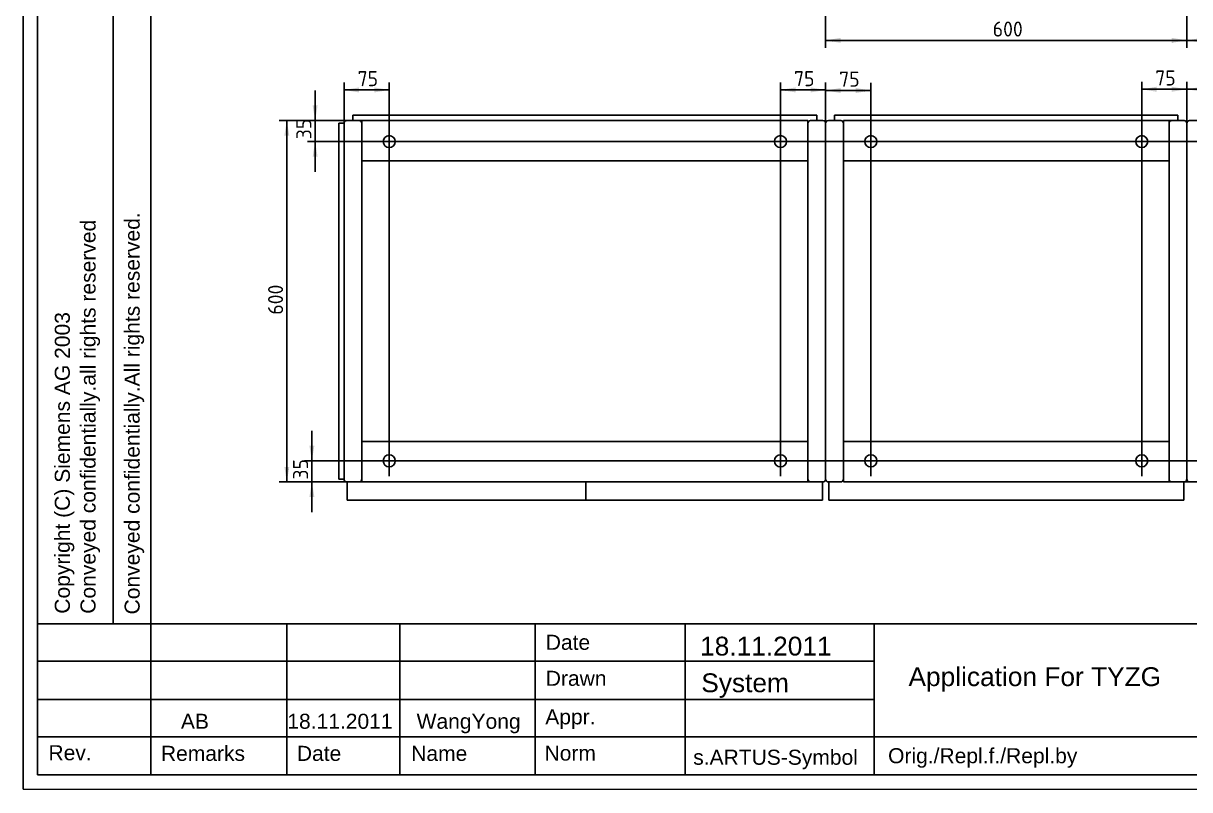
# Model space of a CAD drawing. Header units: inches. Extents: x 0 to 420, y 0 to 297.
# Drawn here: x 0.5 to 155.5, y 0.4 to 102.1 of the extents above; entities that cross this region are included whole.
import ezdxf
from ezdxf.enums import TextEntityAlignment as Align
from ezdxf.lldxf.tags import DXFTag

# ---------------------------------------------------------------- set-up
doc = ezdxf.new("R2010")
doc.units = ezdxf.units.IN
doc.layers.add('Default', color=7, linetype='Continuous')
doc.layers.add('DV1_Default', color=7, linetype='Continuous')
doc.styles.add('SEACAD_arial_ttf', font='arial.ttf', dxfattribs={"height": 0.2})
doc.styles.add('SEACAD_seiso_ttf', font='seiso.ttf', dxfattribs={"height": 2})
tags = doc.linetypes.add('CENTER2', pattern=[1.125, 0.75, -0.125, 0.125, -0.125]).pattern_tags.tags
tags[10:11] = [DXFTag(74, 4), DXFTag(75, 0), DXFTag(340, '0'), DXFTag(46, 0.0), DXFTag(50, 0.0), DXFTag(44, 0.0), DXFTag(45, 0.0)]
tags[8:9] = [DXFTag(74, 4), DXFTag(75, 0), DXFTag(340, '0'), DXFTag(46, 0.0), DXFTag(50, 0.0), DXFTag(44, 0.0), DXFTag(45, 0.0)]
tags[6:7] = [DXFTag(74, 4), DXFTag(75, 0), DXFTag(340, '0'), DXFTag(46, 0.0), DXFTag(50, 0.0), DXFTag(44, 0.0), DXFTag(45, 0.0)]
tags[4:5] = [DXFTag(74, 4), DXFTag(75, 0), DXFTag(340, '0'), DXFTag(46, 0.0), DXFTag(50, 0.0), DXFTag(44, 0.0), DXFTag(45, 0.0)]
doc.dimstyles.new('ISO', dxfattribs={"dimtxt": 2, "dimasz": 2, "dimexe": 1, "dimexo": 0, "dimgap": 1, "dimtad": 1, "dimlfac": 12.5, "dimtxsty": 'SEACAD_seiso_ttf', "dimblk1": '_SE_FILLED', "dimblk2": '_SE_FILLED', "dimsah": 1, "dimcen": 1, "dimclrd": 7, "dimclre": 7, "dimclrt": 7, "dimadec": 0, "dimazin": 0, "dimtfac": 1, "dimtmove": 0, "dimatfit": 3, "dimfxl": 1, "dimtolj": 1, "dimarcsym": 0})

# ---------------------------------------------------------------- blocks, each defined once
blk = doc.blocks.new('SE')
at = {"layer": 'DV1_Default', "color": 7, "linetype": 'Continuous', "ltscale": 25.4}
for p, q in [((44.29, 89.24), (44.29, 89.96)), ((44.29, 89.96), (105.93, 89.96)), ((105.93, 89.24), (105.93, 89.96)), ((108.29, 89.24), (108.29, 89.96)), ((108.29, 89.96), (153.93, 89.96)), ((153.93, 89.24), (153.93, 89.96)), ((43.11, 88.88), (42.39, 88.88)), ((42.39, 88.88), (42.39, 41.6)), ((43.11, 88.88), (43.11, 85.87)), ((43.11, 88.88), (43.11, 41.6)), ((43.11, 41.6), (43.11, 88.88)), ((43.11, 88.88), (43.11, 85.87)), ((43.11, 41.6), (43.11, 88.88)), ((43.11, 88.88), (43.11, 85.87)), ((43.11, 88.88), (43.11, 41.6)), ((43.47, 89.24), (45.11, 89.24)), ((43.47, 89.24), (45.11, 89.24)), ((45.47, 89.24), (45.47, 41.24)), ((45.47, 89.24), (104.75, 89.24)), ((104.75, 89.24), (104.75, 88.88)), ((104.75, 88.88), (104.75, 84.24)), ((106.75, 89.24), (105.11, 89.24)), ((106.75, 89.24), (105.11, 89.24)), ((107.11, 41.6), (107.11, 88.88)), ((107.11, 88.88), (107.11, 85.87)), ((107.11, 88.88), (107.11, 41.6)), ((107.11, 88.88), (107.11, 85.87)), ((107.11, 88.88), (107.11, 41.6)), ((107.11, 41.6), (107.11, 88.88)), ((107.11, 88.88), (107.11, 85.87)), ((107.11, 88.88), (107.11, 41.6)), ((107.47, 89.24), (109.11, 89.24)), ((107.47, 89.24), (109.11, 89.24)), ((109.47, 89.24), (109.47, 41.24)), ((109.47, 89.24), (154.75, 89.24)), ((152.75, 89.24), (152.75, 88.88)), ((152.75, 88.88), (152.75, 84.24)), ((154.75, 89.24), (153.11, 89.24)), ((154.75, 89.24), (153.11, 89.24)), ((155.11, 88.88), (155.11, 85.87)), ((155.11, 88.88), (155.11, 41.6)), ((155.11, 41.6), (155.11, 88.88)), ((155.11, 88.88), (155.11, 85.87)), ((155.11, 41.6), (155.11, 88.88)), ((155.11, 88.88), (155.11, 85.87)), ((155.11, 88.88), (155.11, 41.6)), ((155.47, 89.24), (157.11, 89.24)), ((155.47, 89.24), (157.11, 89.24)), ((104.75, 83.88), (45.47, 83.88)), ((104.75, 84.24), (104.75, 83.88)), ((104.75, 83.88), (104.75, 46.6)), ((152.75, 83.88), (109.47, 83.88)), ((152.75, 84.24), (152.75, 83.88)), ((152.75, 83.88), (152.75, 46.6)), ((104.75, 46.6), (45.47, 46.6)), ((80.1, 46.6), (104.75, 46.6)), ((104.75, 46.24), (104.75, 46.6)), ((152.75, 46.6), (109.47, 46.6)), ((144.1, 46.6), (152.75, 46.6)), ((152.75, 46.24), (152.75, 46.6)), ((104.75, 41.6), (104.75, 46.24)), ((152.75, 41.6), (152.75, 46.24)), ((43.11, 41.6), (43.11, 44.61)), ((43.11, 41.6), (43.11, 44.61)), ((107.11, 41.6), (107.11, 44.61)), ((107.11, 41.6), (107.11, 44.61)), ((155.11, 41.6), (155.11, 44.61)), ((155.11, 41.6), (155.11, 44.61)), ((43.11, 41.6), (42.39, 41.6)), ((43.47, 41.24), (45.11, 41.24)), ((43.47, 41.24), (45.11, 41.24)), ((43.51, 41.24), (43.51, 38.84)), ((104.98, 41.24), (45.47, 41.24)), ((75.22, 41.24), (75.22, 38.84)), ((100.69, 41.24), (106.71, 41.24)), ((104.75, 41.24), (104.75, 41.6)), ((106.75, 41.24), (105.11, 41.24)), ((106.75, 41.24), (105.11, 41.24)), ((106.71, 41.24), (106.71, 38.84)), ((107.47, 41.24), (109.11, 41.24)), ((107.47, 41.24), (109.11, 41.24)), ((107.51, 41.24), (107.51, 38.84)), ((154.75, 41.24), (109.47, 41.24)), ((144.1, 41.24), (155.47, 41.24)), ((152.75, 41.24), (152.75, 41.6)), ((154.75, 41.24), (153.11, 41.24)), ((154.75, 41.24), (153.11, 41.24)), ((154.71, 41.24), (154.71, 38.84)), ((155.47, 41.24), (157.11, 41.24)), ((155.47, 41.24), (157.11, 41.24)), ((43.51, 38.84), (106.71, 38.84)), ((107.51, 38.84), (154.71, 38.84))]:
    blk.add_line(p, q, dxfattribs=at)
at = {"layer": 'DV1_Default', "color": 7, "linetype": 'CENTER2', "ltscale": 25.4}
for p, q in [((49.11, 88.26), (49.11, 41.99)), ((101.11, 88.26), (101.11, 41.99)), ((113.11, 88.26), (113.11, 41.99)), ((149.11, 88.26), (149.11, 41.99)), ((48.31, 86.44), (327.48, 86.44)), ((48.31, 44.04), (328.09, 44.04))]:
    blk.add_line(p, q, dxfattribs=at)
at = {"layer": 'DV1_Default', "color": 7, "linetype": 'Continuous', "ltscale": 25.4}
for centre in [(49.11, 86.44), (101.11, 86.44), (113.11, 86.44), (149.11, 86.44), (49.11, 44.04), (101.11, 44.04), (113.11, 44.04), (149.11, 44.04)]:
    blk.add_circle(centre, 0.8, dxfattribs=at)
for centre, start, end in [((43.47, 88.88), 90, 180), ((43.47, 88.88), 90, 180), ((45.11, 88.88), 0, 90), ((45.11, 88.88), 0, 90), ((105.11, 88.88), 90, 180), ((105.11, 88.88), 90, 180), ((106.75, 88.88), 0, 90), ((106.75, 88.88), 0, 90), ((107.47, 88.88), 90, 180), ((107.47, 88.88), 90, 180), ((109.11, 88.88), 0, 90), ((109.11, 88.88), 0, 90), ((153.11, 88.88), 90, 180), ((153.11, 88.88), 90, 180), ((154.75, 88.88), 0, 90), ((154.75, 88.88), 0, 90), ((155.47, 88.88), 90, 180), ((155.47, 88.88), 90, 180), ((43.47, 41.6), 180, 270), ((43.47, 41.6), 180, 270), ((45.11, 41.6), 270, 360), ((45.11, 41.6), 270, 360), ((105.11, 41.6), 180, 270), ((105.11, 41.6), 180, 270), ((106.75, 41.6), 270, 360), ((106.75, 41.6), 270, 360), ((107.47, 41.6), 180, 270), ((107.47, 41.6), 180, 270), ((109.11, 41.6), 270, 360), ((109.11, 41.6), 270, 360), ((153.11, 41.6), 180, 270), ((153.11, 41.6), 180, 270), ((154.75, 41.6), 270, 360), ((154.75, 41.6), 270, 360), ((155.47, 41.6), 180, 270), ((155.47, 41.6), 180, 270)]:
    blk.add_arc(centre, 0.36, start, end, dxfattribs=at)
blk = doc.blocks.new('DMBLK2')
at = {"layer": 'Default', "linetype": 'Continuous', "ltscale": 25.4}
for points in [[(109.11, 99.55), (109.11, 100.22), (107.11, 99.89)], [(153.11, 99.55), (155.11, 99.89), (153.11, 100.22)]]:
    blk.add_hatch(color=7, dxfattribs=at).paths.add_polyline_path(points)
at = {"layer": 'Default', "color": 7, "linetype": 'Continuous', "ltscale": 25.4}
for p, q in [((155.11, 108.3), (155.11, 98.89)), ((107.11, 105.29), (107.11, 98.89)), ((107.11, 99.89), (155.11, 99.89))]:
    blk.add_line(p, q, dxfattribs=at)
at = {"layer": 'Default', "color": 7, "linetype": 'Continuous', "lineweight": 13, "ltscale": 25.4, "const_width": 0.00015}
for points in [[(109.11, 99.55), (107.11, 99.89), (109.11, 100.22), (109.11, 99.55)], [(153.11, 99.55), (155.11, 99.89), (153.11, 100.22), (153.11, 99.55)]]:
    blk.add_lwpolyline(points, close=True, dxfattribs=at)
at = {"layer": 'Default', "color": 7, "linetype": 'Continuous', "ltscale": 25.4, "style": 'SEACAD_seiso_ttf'}
blk.add_text('600', height=2, dxfattribs=at).set_placement((129.31, 102.39), align=Align.TOP_LEFT)
blk = doc.blocks.new('_SE_FILLED')
blk.add_line((0, 0), (-1, 0))
blk.add_solid([(0, 0), (-1, -0.1665), (-1, 0.1665), (0, 0)])
blk = doc.blocks.new('DMBLK3')
at = {"layer": 'Default', "linetype": 'Continuous', "ltscale": 25.4}
for points in [[(157.11, 99.55), (157.11, 100.22), (155.11, 99.89)], [(201.11, 99.55), (203.11, 99.89), (201.11, 100.22)]]:
    blk.add_hatch(color=7, dxfattribs=at).paths.add_polyline_path(points)
at = {"layer": 'Default', "color": 7, "linetype": 'Continuous', "ltscale": 25.4}
for p, q in [((155.11, 108.3), (155.11, 98.89)), ((203.11, 105.29), (203.11, 98.89)), ((155.11, 99.89), (203.11, 99.89))]:
    blk.add_line(p, q, dxfattribs=at)
at = {"layer": 'Default', "color": 7, "linetype": 'Continuous', "lineweight": 13, "ltscale": 25.4, "const_width": 0.00015}
for points in [[(157.11, 99.55), (155.11, 99.89), (157.11, 100.22), (157.11, 99.55)], [(201.11, 99.55), (203.11, 99.89), (201.11, 100.22), (201.11, 99.55)]]:
    blk.add_lwpolyline(points, close=True, dxfattribs=at)
at = {"layer": 'Default', "color": 7, "linetype": 'Continuous', "ltscale": 25.4, "style": 'SEACAD_seiso_ttf'}
blk.add_text('600', height=2, dxfattribs=at).set_placement((177.31, 102.39), align=Align.TOP_LEFT)
blk = doc.blocks.new('DMBLK6')
at = {"layer": 'Default', "linetype": 'Continuous', "ltscale": 25.4}
for points in [[(109.11, 93.56), (107.11, 93.23), (109.11, 92.89)], [(111.11, 93.56), (111.11, 92.89), (113.11, 93.23)]]:
    blk.add_hatch(color=7, dxfattribs=at).paths.add_polyline_path(points)
at = {"layer": 'Default', "color": 7, "linetype": 'Continuous', "ltscale": 25.4}
for p, q in [((107.11, 88.88), (107.11, 94.23)), ((107.11, 93.23), (113.11, 93.23)), ((113.11, 86.44), (113.11, 94.23))]:
    blk.add_line(p, q, dxfattribs=at)
at = {"layer": 'Default', "color": 7, "linetype": 'Continuous', "lineweight": 13, "ltscale": 25.4, "const_width": 0.00015}
for points in [[(109.11, 93.56), (107.11, 93.23), (109.11, 92.89), (109.11, 93.56)], [(111.11, 93.56), (113.11, 93.23), (111.11, 92.89), (111.11, 93.56)]]:
    blk.add_lwpolyline(points, close=True, dxfattribs=at)
at = {"layer": 'Default', "color": 7, "linetype": 'Continuous', "ltscale": 25.4, "style": 'SEACAD_seiso_ttf'}
blk.add_text('75', height=2, dxfattribs=at).set_placement((108.9, 95.73), align=Align.TOP_LEFT)
blk = doc.blocks.new('DMBLK7')
at = {"layer": 'Default', "linetype": 'Continuous', "ltscale": 25.4}
for points in [[(151.11, 93.73), (149.11, 93.39), (151.11, 93.06)], [(153.11, 93.73), (153.11, 93.06), (155.11, 93.39)]]:
    blk.add_hatch(color=7, dxfattribs=at).paths.add_polyline_path(points)
at = {"layer": 'Default', "color": 7, "linetype": 'Continuous', "ltscale": 25.4}
for p, q in [((149.11, 86.44), (149.11, 94.39)), ((149.11, 93.39), (155.11, 93.39)), ((155.11, 88.88), (155.11, 94.39))]:
    blk.add_line(p, q, dxfattribs=at)
at = {"layer": 'Default', "color": 7, "linetype": 'Continuous', "lineweight": 13, "ltscale": 25.4, "const_width": 0.00015}
for points in [[(151.11, 93.73), (149.11, 93.39), (151.11, 93.06), (151.11, 93.73)], [(153.11, 93.73), (155.11, 93.39), (153.11, 93.06), (153.11, 93.73)]]:
    blk.add_lwpolyline(points, close=True, dxfattribs=at)
at = {"layer": 'Default', "color": 7, "linetype": 'Continuous', "ltscale": 25.4, "style": 'SEACAD_seiso_ttf'}
blk.add_text('75', height=2, dxfattribs=at).set_placement((150.9, 95.89), align=Align.TOP_LEFT)
blk = doc.blocks.new('DMBLK8')
at = {"layer": 'Default', "linetype": 'Continuous', "ltscale": 25.4}
for points in [[(157.11, 93.73), (155.11, 93.39), (157.11, 93.06)], [(159.11, 93.73), (159.11, 93.06), (161.11, 93.39)]]:
    blk.add_hatch(color=7, dxfattribs=at).paths.add_polyline_path(points)
at = {"layer": 'Default', "color": 7, "linetype": 'Continuous', "ltscale": 25.4}
for p, q in [((155.11, 88.88), (155.11, 94.39)), ((155.11, 93.39), (161.11, 93.39)), ((161.11, 86.44), (161.11, 94.39))]:
    blk.add_line(p, q, dxfattribs=at)
at = {"layer": 'Default', "color": 7, "linetype": 'Continuous', "lineweight": 13, "ltscale": 25.4, "const_width": 0.00015}
for points in [[(157.11, 93.73), (155.11, 93.39), (157.11, 93.06), (157.11, 93.73)], [(159.11, 93.73), (161.11, 93.39), (159.11, 93.06), (159.11, 93.73)]]:
    blk.add_lwpolyline(points, close=True, dxfattribs=at)
at = {"layer": 'Default', "color": 7, "linetype": 'Continuous', "ltscale": 25.4, "style": 'SEACAD_seiso_ttf'}
blk.add_text('75', height=2, dxfattribs=at).set_placement((156.9, 95.89), align=Align.TOP_LEFT)
blk = doc.blocks.new('DMBLK14')
at = {"layer": 'Default', "linetype": 'Continuous', "ltscale": 25.4}
for points in [[(45.11, 93.64), (43.11, 93.3), (45.11, 92.97)], [(47.11, 93.64), (47.11, 92.97), (49.11, 93.3)]]:
    blk.add_hatch(color=7, dxfattribs=at).paths.add_polyline_path(points)
at = {"layer": 'Default', "color": 7, "linetype": 'Continuous', "ltscale": 25.4}
for p, q in [((43.11, 88.88), (43.11, 94.3)), ((43.11, 93.3), (49.11, 93.3)), ((49.11, 86.44), (49.11, 94.3))]:
    blk.add_line(p, q, dxfattribs=at)
at = {"layer": 'Default', "color": 7, "linetype": 'Continuous', "lineweight": 13, "ltscale": 25.4, "const_width": 0.00015}
for points in [[(45.11, 93.64), (43.11, 93.3), (45.11, 92.97), (45.11, 93.64)], [(47.11, 93.64), (49.11, 93.3), (47.11, 92.97), (47.11, 93.64)]]:
    blk.add_lwpolyline(points, close=True, dxfattribs=at)
at = {"layer": 'Default', "color": 7, "linetype": 'Continuous', "ltscale": 25.4, "style": 'SEACAD_seiso_ttf'}
blk.add_text('75', height=2, dxfattribs=at).set_placement((44.9, 95.8), align=Align.TOP_LEFT)
blk = doc.blocks.new('DMBLK15')
at = {"layer": 'Default', "linetype": 'Continuous', "ltscale": 25.4}
for points in [[(103.11, 93.64), (101.11, 93.3), (103.11, 92.97)], [(105.11, 93.64), (105.11, 92.97), (107.11, 93.3)]]:
    blk.add_hatch(color=7, dxfattribs=at).paths.add_polyline_path(points)
at = {"layer": 'Default', "color": 7, "linetype": 'Continuous', "ltscale": 25.4}
for p, q in [((101.11, 86.44), (101.11, 94.3)), ((101.11, 93.3), (107.11, 93.3)), ((107.11, 88.88), (107.11, 94.3))]:
    blk.add_line(p, q, dxfattribs=at)
at = {"layer": 'Default', "color": 7, "linetype": 'Continuous', "lineweight": 13, "ltscale": 25.4, "const_width": 0.00015}
for points in [[(103.11, 93.64), (101.11, 93.3), (103.11, 92.97), (103.11, 93.64)], [(105.11, 93.64), (107.11, 93.3), (105.11, 92.97), (105.11, 93.64)]]:
    blk.add_lwpolyline(points, close=True, dxfattribs=at)
at = {"layer": 'Default', "color": 7, "linetype": 'Continuous', "ltscale": 25.4, "style": 'SEACAD_seiso_ttf'}
blk.add_text('75', height=2, dxfattribs=at).set_placement((102.9, 95.8), align=Align.TOP_LEFT)
blk = doc.blocks.new('DMBLK16')
at = {"layer": 'Default', "linetype": 'Continuous', "ltscale": 25.4}
for points in [[(35.17, 87.24), (35.83, 87.24), (35.5, 89.24)], [(35.17, 43.24), (35.5, 41.24), (35.83, 43.24)]]:
    blk.add_hatch(color=7, dxfattribs=at).paths.add_polyline_path(points)
at = {"layer": 'Default', "color": 7, "linetype": 'Continuous', "ltscale": 25.4}
for p, q in [((44.29, 89.24), (34.5, 89.24)), ((35.5, 89.24), (35.5, 41.24)), ((44.29, 41.24), (34.5, 41.24))]:
    blk.add_line(p, q, dxfattribs=at)
at = {"layer": 'Default', "color": 7, "linetype": 'Continuous', "lineweight": 13, "ltscale": 25.4, "const_width": 0.00015}
for points in [[(35.17, 87.24), (35.5, 89.24), (35.83, 87.24), (35.17, 87.24)], [(35.17, 43.24), (35.5, 41.24), (35.83, 43.24), (35.17, 43.24)]]:
    blk.add_lwpolyline(points, close=True, dxfattribs=at)
at = {"layer": 'Default', "color": 7, "linetype": 'Continuous', "ltscale": 25.4, "style": 'SEACAD_seiso_ttf'}
blk.add_text('600', height=2, rotation=90, dxfattribs=at).set_placement((33, 63.45), align=Align.TOP_LEFT)
blk = doc.blocks.new('DMBLK17')
at = {"layer": 'Default', "linetype": 'Continuous', "ltscale": 25.4}
for points in [[(38.93, 91.24), (39.26, 89.24), (39.59, 91.24)], [(38.93, 84.44), (39.59, 84.44), (39.26, 86.44)]]:
    blk.add_hatch(color=7, dxfattribs=at).paths.add_polyline_path(points)
at = {"layer": 'Default', "color": 7, "linetype": 'Continuous', "ltscale": 25.4}
for p, q in [((39.26, 93.24), (39.26, 82.44)), ((45.47, 89.24), (38.26, 89.24)), ((49.11, 86.44), (38.26, 86.44))]:
    blk.add_line(p, q, dxfattribs=at)
at = {"layer": 'Default', "color": 7, "linetype": 'Continuous', "lineweight": 13, "ltscale": 25.4, "const_width": 0.00015}
for points in [[(38.93, 91.24), (39.26, 89.24), (39.59, 91.24), (38.93, 91.24)], [(38.93, 84.44), (39.26, 86.44), (39.59, 84.44), (38.93, 84.44)]]:
    blk.add_lwpolyline(points, close=True, dxfattribs=at)
at = {"layer": 'Default', "color": 7, "linetype": 'Continuous', "ltscale": 25.4, "style": 'SEACAD_seiso_ttf'}
blk.add_text('35', height=2, rotation=90, dxfattribs=at).set_placement((36.76, 86.75), align=Align.TOP_LEFT)
blk = doc.blocks.new('DMBLK18')
at = {"layer": 'Default', "linetype": 'Continuous', "ltscale": 25.4}
for points in [[(38.5, 46.04), (38.83, 44.04), (39.16, 46.04)], [(38.5, 39.24), (39.16, 39.24), (38.83, 41.24)]]:
    blk.add_hatch(color=7, dxfattribs=at).paths.add_polyline_path(points)
at = {"layer": 'Default', "color": 7, "linetype": 'Continuous', "ltscale": 25.4}
for p, q in [((38.83, 48.04), (38.83, 37.24)), ((49.11, 44.04), (37.83, 44.04)), ((45.47, 41.24), (37.83, 41.24))]:
    blk.add_line(p, q, dxfattribs=at)
at = {"layer": 'Default', "color": 7, "linetype": 'Continuous', "lineweight": 13, "ltscale": 25.4, "const_width": 0.00015}
for points in [[(38.5, 46.04), (38.83, 44.04), (39.16, 46.04), (38.5, 46.04)], [(38.5, 39.24), (38.83, 41.24), (39.16, 39.24), (38.5, 39.24)]]:
    blk.add_lwpolyline(points, close=True, dxfattribs=at)
at = {"layer": 'Default', "color": 7, "linetype": 'Continuous', "ltscale": 25.4, "style": 'SEACAD_seiso_ttf'}
blk.add_text('35', height=2, rotation=90, dxfattribs=at).set_placement((36.33, 41.55), align=Align.TOP_LEFT)

msp = doc.modelspace()

# ---------------------------------------------------------------- linework, layer by layer
at = {"layer": 'Default', "color": 7, "linetype": 'Continuous', "ltscale": 25.4}
for p, q in [((0.47937, 0.42259), (0.47937, 297.36635)), ((2.35369, 2.33873), (2.35369, 295.36794)), ((12.41855, 22.37803), (12.41855, 295.36794)), ((17.40532, 295.36794), (17.40532, 2.28877)), ((2.35369, 22.37803), (418.37148, 22.37803)), ((35.52068, 22.37803), (35.52068, 2.33873)), ((50.49896, 22.37803), (50.49896, 2.33873)), ((68.50038, 22.37803), (68.50038, 2.33873)), ((88.42562, 22.37803), (88.42562, 2.33873)), ((113.57264, 22.37803), (113.57264, 2.33873)), ((2.35369, 17.4292), (113.57264, 17.4292)), ((2.35369, 12.34483), (113.57264, 12.34483)), ((2.35369, 7.39788), (175.54699, 7.39788)), ((2.35369, 2.33873), (418.38159, 2.33873)), ((420.37585, 0.37054), (0.47937, 0.42259))]:
    msp.add_line(p, q, dxfattribs=at)

# ---------------------------------------------------------------- block references
at = {"layer": 'Default'}
msp.add_blockref('SE', (0, 0), dxfattribs=at)

# ---------------------------------------------------------------- texts
at = {"layer": 'Default', "color": 7, "linetype": 'Continuous', "ltscale": 25.4, "style": 'SEACAD_arial_ttf'}
for s, p in [('Conveyed confidentially.All rights reserved.', (13.93961, 23.64091)), ('Conveyed confidentially.all rights reserved', (8.07899, 23.73036)), ('Copyright (C) Siemens AG 2003', (4.6603, 23.73858))]:
    msp.add_text(s, height=2, rotation=90, dxfattribs=at).set_placement(p, align=Align.TOP_LEFT)
for s, height, p in [('Date', 2, (69.91228, 20.94164)), ('18.11.2011', 2.5, (90.41903, 20.68386)), ('Drawn', 2, (69.91228, 16.15984)), ('System', 2.5, (90.58137, 15.81365)), ('Application For TYZG', 2.5, (118.11925, 16.62615)), ('Appr.', 2, (69.8454, 11.04363)), ('AB', 2, (21.42004, 10.45307)), ('18.11.2011', 2, (35.56545, 10.45307)), ('WangYong', 2, (52.74817, 10.45307)), ('Rev.', 2, (3.82106, 6.27615)), ('Remarks', 2, (18.76503, 6.19172)), ('Norm', 2, (69.74509, 6.22839)), ('Date', 2, (36.83287, 6.19172)), ('Name', 2, (52.03013, 6.19172)), ('s.ARTUS-Symbol', 2, (89.50778, 5.67694)), ('Orig./Repl.f./Repl.by', 2, (115.40649, 5.88007))]:
    msp.add_text(s, height=height, dxfattribs=at).set_placement(p, align=Align.TOP_LEFT)

# ---------------------------------------------------------------- dimensions: what is measured, and where the dimension line sits
at = {"layer": 'Default', "color": 7, "linetype": 'Continuous', "ltscale": 25.4}
for base, p1, p2, picture, middle in [((155.1094, 99.88644), (107.1094, 105.28564), (155.1094, 108.29652), 'DMBLK2', (131.1094, 99.88644)), ((203.1094, 99.88644), (155.1094, 108.29652), (203.1094, 105.28564), 'DMBLK3', (179.1094, 99.88644)), ((49.10955, 93.30308), (43.1094, 88.88057), (49.10955, 86.44052), 'DMBLK14', (46.10947, 93.30308)), ((107.1094, 93.30308), (101.1094, 86.44052), (107.1094, 88.88057), 'DMBLK15', (104.1094, 93.30308)), ((113.10955, 93.22726), (107.1094, 88.88057), (113.10955, 86.44052), 'DMBLK6', (110.10947, 93.22726)), ((155.1094, 93.39389), (149.1094, 86.44052), (155.1094, 88.88057), 'DMBLK7', (152.1094, 93.39389)), ((161.10955, 93.39389), (155.1094, 88.88057), (161.10955, 86.44052), 'DMBLK8', (158.10947, 93.39389))]:
    dim = msp.add_linear_dim(base=base, p1=p1, p2=p2, text='\\A1;<>', dimstyle='ISO', dxfattribs=at)
    dim.commit()
    dim.dimension.update_dxf_attribs({"geometry": picture, "text_midpoint": middle, "dimtype": 160})
for base, p1, p2, angle, picture, middle, dimtype in [((39.26061, 86.44052), (45.4694, 89.24057), (49.10955, 86.44052), 90, 'DMBLK17', (39.26061, 87.84055), 160), ((35.50079, 89.24057), (44.2894, 89.24057), (44.2894, 41.24057), 270, 'DMBLK16', (35.50079, 65.24057), 161), ((38.83092, 41.24057), (49.10955, 44.04052), (45.4694, 41.24057), 90, 'DMBLK18', (38.83092, 42.64055), 160)]:
    dim = msp.add_linear_dim(base=base, p1=p1, p2=p2, angle=angle, text='\\A1;<>', dimstyle='ISO', dxfattribs=at)
    dim.commit()
    dim.dimension.update_dxf_attribs({"geometry": picture, "text_midpoint": middle, "dimtype": dimtype})

doc.saveas('drawing.dxf')
